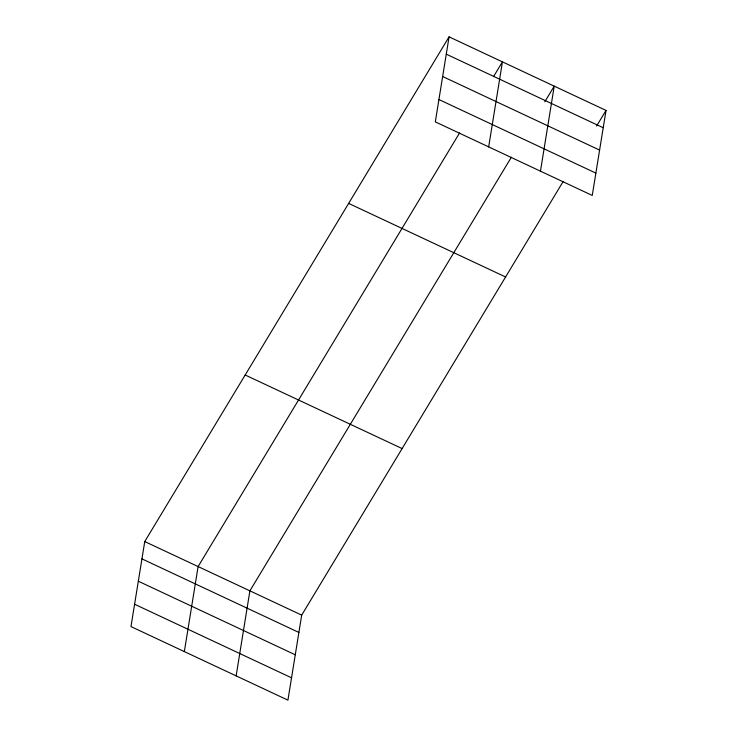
<?xml version="1.0" encoding="UTF-8"?>
<svg xmlns="http://www.w3.org/2000/svg" width="737" height="737" viewBox="0 0 737 737"><rect width="100%" height="100%" fill="white"/><g stroke="black" fill="none" stroke-linecap="round" stroke-linejoin="round"><path stroke-width="1.11" d="M449.073 36.85L435.309 121.872L592.253 195.443L606.026 110.421L449.073 36.85L144.747 541.557L130.974 626.579L287.927 700.15L301.691 615.128L563.151 181.523M184.342 651.591L198.106 566.569L459.566 132.964M236.135 675.875L249.898 590.844L511.358 157.248M488.668 146.893L502.441 61.862L493.624 76.473M540.461 171.168L554.233 86.146L544.836 101.724M596.629 126.009L606.026 110.421M446.272 54.169L603.216 127.75M442.651 76.519L599.596 150.09M438.92 99.532L595.874 173.103M348.647 203.403L505.591 276.974M245.172 375.004L402.126 448.575M144.747 541.557L301.691 615.128M141.946 558.876L298.89 632.447M138.326 581.217L295.27 654.788M134.595 604.239L291.539 677.81"/></g></svg>
